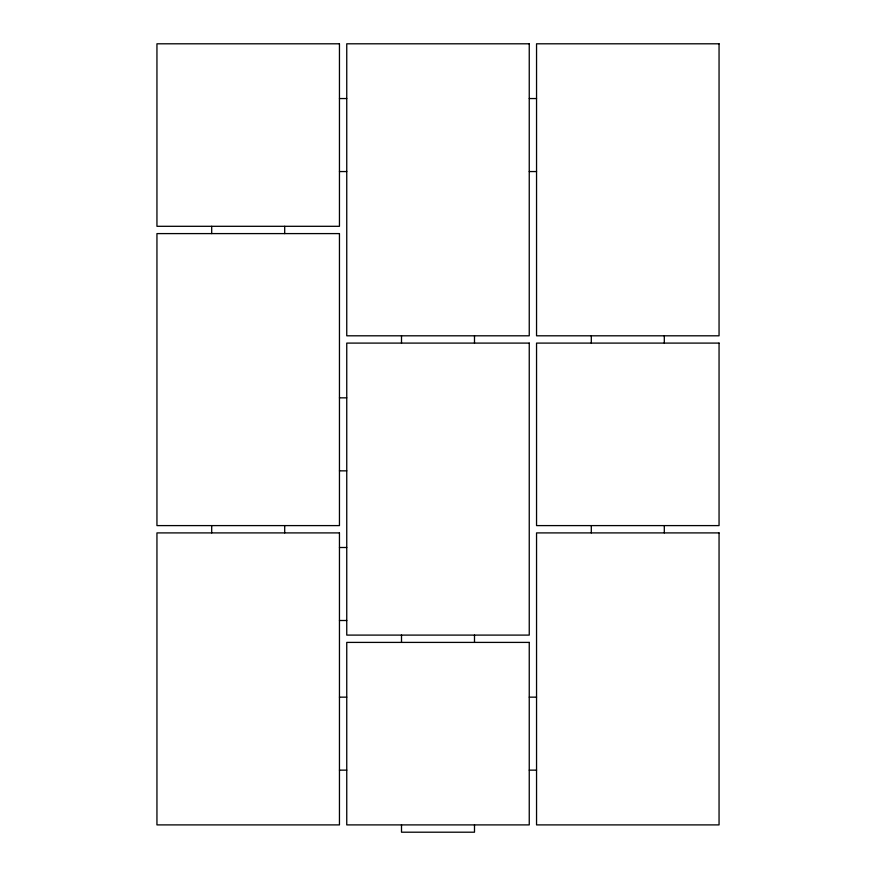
<?xml version="1.0" encoding="UTF-8"?>
<svg xmlns="http://www.w3.org/2000/svg" width="876" height="876" viewBox="0 0 876 876"><rect width="100%" height="100%" fill="white"/><g stroke="black" fill="none" stroke-linecap="round" stroke-linejoin="round"><path stroke-width="1.31" d="M339.45 98.55L346.754 98.55M529.246 98.55L536.55 98.55M339.45 171.554L346.754 171.554M529.246 171.554L536.55 171.554M339.45 397.846L346.754 397.846M339.45 470.85L346.754 470.85M339.45 547.5L346.754 547.5M339.45 620.504L346.754 620.504M339.45 697.154L346.754 697.154M529.246 697.154L536.55 697.154M339.45 770.146L346.754 770.146M529.246 770.146L536.55 770.146M664.304 335.804L664.304 343.096M664.304 525.6L664.304 532.904M591.3 335.804L591.3 343.096M591.3 525.6L591.3 532.904M474.496 335.804L474.496 343.096M474.496 635.1L474.496 642.404M474.496 824.896L474.496 832.2L401.504 832.2L401.504 824.896M401.504 335.804L401.504 343.096M401.504 635.1L401.504 642.404M284.7 226.304L284.7 233.596M284.7 525.6L284.7 532.904M211.696 226.304L211.696 233.596M211.696 525.6L211.696 532.904M339.45 43.8L156.946 43.8L156.946 226.304L339.45 226.304L339.45 43.8M529.246 43.8L346.754 43.8L346.754 335.804L529.246 335.804L529.246 43.8M719.054 43.8L536.55 43.8L536.55 335.804L719.054 335.804L719.054 43.8M339.45 233.596L156.946 233.596L156.946 525.6L339.45 525.6L339.45 233.596M529.246 343.096L346.754 343.096L346.754 635.1L529.246 635.1L529.246 343.096M719.054 343.096L536.55 343.096L536.55 525.6L719.054 525.6L719.054 343.096M339.45 532.904L156.946 532.904L156.946 824.896L339.45 824.896L339.45 532.904M719.054 532.904L536.55 532.904L536.55 824.896L719.054 824.896L719.054 532.904M529.246 642.404L346.754 642.404L346.754 824.896L529.246 824.896L529.246 642.404"/></g></svg>
